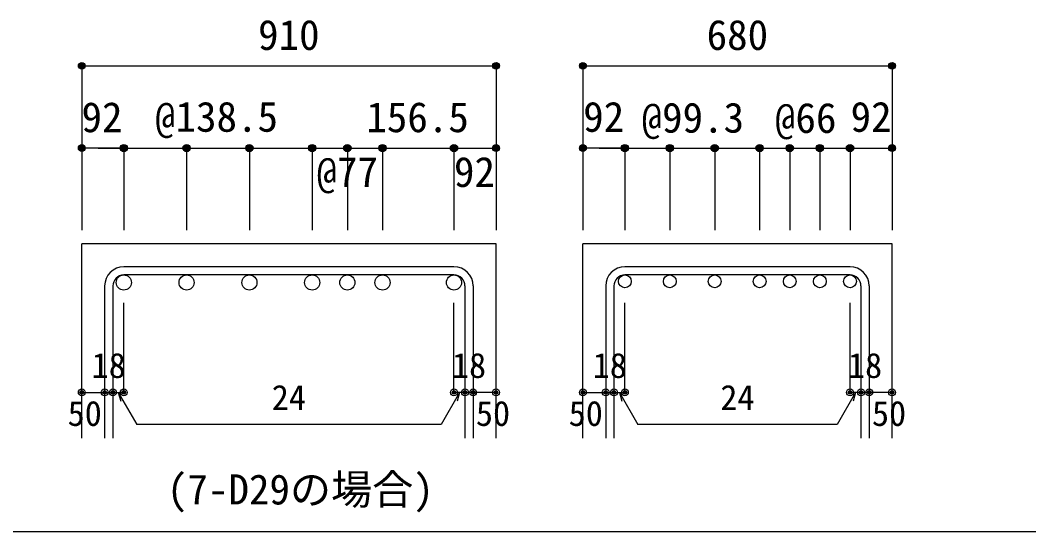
# Model space of a CAD drawing. Units: millimetres at full size, sheet at 1:30; some dimension numbers follow another scale. Extents: x -5973 to 5954, y -4195 to 4201.
# Drawn here: x -1018 to 1190, y -4195 to -3075 of the extents above; entities that cross this region are included whole.
import ezdxf
from ezdxf.enums import TextEntityAlignment as Align

# ---------------------------------------------------------------- set-up
doc = ezdxf.new("R2010")
doc.units = ezdxf.units.MM
doc.header["$LTSCALE"] = 30
doc.header["$PDMODE"] = 32
doc.header["$PDSIZE"] = 15
for name, color, linetype in [('0-1_躯体線', 2, 'Continuous'), ('0-5_基礎梁筋', 7, 'Continuous'), ('0-6_スタラップ筋', 7, 'Continuous'), ('0-7_文字', 4, 'Continuous'), ('0-D_寸法', 4, 'Continuous'), ('F-0_枠', 6, 'Continuous')]:
    doc.layers.add(name, color=color, linetype=linetype)
doc.styles.add('ＭＳ ゴシック', font='')
doc.styles.get('ＭＳ ゴシック').set_extended_font_data('MS Gothic')

msp = doc.modelspace()

# ---------------------------------------------------------------- linework, layer by layer
at = {"layer": '0-1_躯体線'}
for p, q in [((-883.25, -3989.89), (-883.25, -3564.89)), ((23.75, -3564.89), (-883.25, -3564.89)), ((23.75, -3989.89), (23.75, -3564.89)), ((213.94, -3989.89), (213.94, -3564.89)), ((890.94, -3564.89), (213.94, -3564.89)), ((890.94, -3989.89), (890.94, -3564.89))]:
    msp.add_line(p, q, dxfattribs=at)
at = {"layer": '0-5_基礎梁筋', "color": 3}
for centre, radius in [((-791.25, -3649.39), 16.5), ((-653.75, -3649.39), 16.5), ((-516.25, -3649.39), 16.5), ((-378.75, -3649.39), 16.5), ((-301.75, -3649.39), 16.5), ((-224.75, -3649.39), 16.5), ((-68.25, -3649.39), 16.5), ((305.94, -3646.89), 14), ((404.27, -3646.89), 14), ((502.6, -3646.89), 14), ((600.94, -3646.89), 14), ((666.94, -3646.89), 14), ((732.94, -3646.89), 14), ((798.94, -3646.89), 14)]:
    msp.add_circle(centre, radius, dxfattribs=at)
at = {"layer": '0-6_スタラップ筋'}
for p, q in [((-68.25, -3614.89), (-791.25, -3614.89)), ((798.94, -3614.89), (305.94, -3614.89)), ((-68.25, -3632.89), (-791.25, -3632.89)), ((798.94, -3632.89), (305.94, -3632.89)), ((-833.25, -3656.89), (-833.25, -3989.89)), ((-815.25, -3656.89), (-815.25, -3989.89)), ((-44.25, -3656.89), (-44.25, -3989.89)), ((-26.25, -3656.89), (-26.25, -3989.89)), ((263.94, -3656.89), (263.94, -3989.89)), ((281.94, -3656.89), (281.94, -3989.89)), ((822.94, -3656.89), (822.94, -3989.89)), ((840.94, -3656.89), (840.94, -3989.89))]:
    msp.add_line(p, q, dxfattribs=at)
for centre, radius, start, end in [((-791.25, -3656.89), 42, 90, 180), ((-68.25, -3656.89), 42, 0, 90), ((305.94, -3656.89), 42, 90, 180), ((798.94, -3656.89), 42, 0, 90), ((-791.25, -3656.89), 24, 90, 180), ((-68.25, -3656.89), 24, 0, 90), ((305.94, -3656.89), 24, 90, 180), ((798.94, -3656.89), 24, 0, 90)]:
    msp.add_arc(centre, radius, start, end, dxfattribs=at)
at = {"layer": '0-D_寸法'}
for p, q in [((-883.25, -3174.89), (-883.25, -3354.89)), ((-883.25, -3174.89), (23.75, -3174.89)), ((23.75, -3174.89), (23.75, -3354.89)), ((213.94, -3174.89), (213.94, -3354.89)), ((213.94, -3174.89), (890.94, -3174.89)), ((890.94, -3174.89), (890.94, -3354.89)), ((-883.25, -3354.89), (-883.25, -3534.89)), ((-797.25, -3354.89), (-883.25, -3354.89)), ((-847.21, -3354.89), (-791.25, -3354.89)), ((-791.25, -3354.89), (-791.25, -3534.89)), ((-791.25, -3354.89), (-68.25, -3354.89)), ((-653.75, -3354.89), (-653.75, -3534.89)), ((-653.75, -3354.89), (-653.75, -3534.89)), ((-516.25, -3354.89), (-516.25, -3534.89)), ((-516.25, -3354.89), (-516.25, -3534.89)), ((-378.75, -3354.89), (-378.75, -3534.89)), ((-378.75, -3354.89), (-378.75, -3534.89)), ((-301.75, -3354.89), (-301.75, -3534.89)), ((-301.75, -3354.89), (-301.75, -3534.89)), ((-224.75, -3354.89), (-224.75, -3534.89)), ((-224.75, -3354.89), (-224.75, -3534.89)), ((-68.25, -3354.89), (-68.25, -3534.89)), ((-62.25, -3354.89), (23.75, -3354.89)), ((23.75, -3354.89), (23.75, -3534.89)), ((213.94, -3354.89), (213.94, -3534.89)), ((299.94, -3354.89), (213.94, -3354.89)), ((249.97, -3354.89), (305.94, -3354.89)), ((305.94, -3354.89), (305.94, -3534.89)), ((305.94, -3354.89), (502.6, -3354.89)), ((404.27, -3354.89), (404.27, -3534.89)), ((502.6, -3354.89), (502.6, -3534.89)), ((502.6, -3354.89), (600.94, -3354.89)), ((600.94, -3354.89), (600.94, -3534.89)), ((600.94, -3354.89), (600.94, -3534.89)), ((600.94, -3354.89), (798.94, -3354.89)), ((666.94, -3354.89), (666.94, -3534.89)), ((732.94, -3354.89), (732.94, -3534.89)), ((798.94, -3354.89), (798.94, -3534.89)), ((804.94, -3354.89), (890.94, -3354.89)), ((890.94, -3354.89), (890.94, -3534.89)), ((-791.25, -3889.89), (-791.25, -3693.81)), ((-68.25, -3889.89), (-68.25, -3693.81)), ((305.94, -3889.89), (305.94, -3693.81)), ((798.94, -3889.89), (798.94, -3693.81)), ((-883.25, -3889.89), (-833.25, -3889.89)), ((-833.25, -3889.89), (-815.25, -3889.89)), ((-815.25, -3889.89), (-791.25, -3889.89)), ((-803.25, -3889.89), (-762.8, -3959.96)), ((-803.25, -3889.89), (-798.07, -3909.21)), ((-56.25, -3889.89), (-96.7, -3959.96)), ((-44.25, -3889.89), (-68.25, -3889.89)), ((-56.25, -3889.89), (-61.43, -3909.21)), ((-26.25, -3889.89), (-44.25, -3889.89)), ((23.75, -3889.89), (-26.25, -3889.89)), ((213.94, -3889.89), (263.94, -3889.89)), ((263.94, -3889.89), (281.94, -3889.89)), ((281.94, -3889.89), (305.94, -3889.89)), ((293.94, -3889.89), (334.39, -3959.96)), ((293.94, -3889.89), (299.11, -3909.21)), ((810.94, -3889.89), (770.49, -3959.96)), ((822.94, -3889.89), (798.94, -3889.89)), ((810.94, -3889.89), (805.76, -3909.21)), ((840.94, -3889.89), (822.94, -3889.89)), ((890.94, -3889.89), (840.94, -3889.89)), ((-96.7, -3959.96), (-762.8, -3959.96)), ((770.49, -3959.96), (334.39, -3959.96))]:
    msp.add_line(p, q, dxfattribs=at)
for centre, radius in [((-883.25, -3174.89), 7.2), ((-883.25, -3174.89), 6.4), ((-883.25, -3174.89), 5.6), ((-883.25, -3174.89), 4.8), ((-883.25, -3174.89), 4), ((-883.25, -3174.89), 3.2), ((-883.25, -3174.89), 2.4), ((-883.25, -3174.89), 1.6), ((-883.25, -3174.89), 0.8), ((23.75, -3174.89), 7.2), ((23.75, -3174.89), 6.4), ((23.75, -3174.89), 5.6), ((23.75, -3174.89), 4.8), ((23.75, -3174.89), 4), ((23.75, -3174.89), 3.2), ((23.75, -3174.89), 2.4), ((23.75, -3174.89), 1.6), ((23.75, -3174.89), 0.8), ((213.94, -3174.89), 7.2), ((213.94, -3174.89), 6.4), ((213.94, -3174.89), 5.6), ((213.94, -3174.89), 4.8), ((213.94, -3174.89), 4), ((213.94, -3174.89), 3.2), ((213.94, -3174.89), 2.4), ((213.94, -3174.89), 1.6), ((213.94, -3174.89), 0.8), ((890.94, -3174.89), 7.2), ((890.94, -3174.89), 6.4), ((890.94, -3174.89), 5.6), ((890.94, -3174.89), 4.8), ((890.94, -3174.89), 4), ((890.94, -3174.89), 3.2), ((890.94, -3174.89), 2.4), ((890.94, -3174.89), 1.6), ((890.94, -3174.89), 0.8), ((-883.25, -3354.89), 7.2), ((-883.25, -3354.89), 6.4), ((-883.25, -3354.89), 5.6), ((-883.25, -3354.89), 4.8), ((-883.25, -3354.89), 4), ((-883.25, -3354.89), 3.2), ((-883.25, -3354.89), 2.4), ((-883.25, -3354.89), 1.6), ((-883.25, -3354.89), 0.8), ((-791.25, -3354.89), 8), ((-791.25, -3354.89), 7.2), ((-791.25, -3354.89), 6.4), ((-791.25, -3354.89), 5.6), ((-791.25, -3354.89), 4.8), ((-791.25, -3354.89), 4), ((-791.25, -3354.89), 3.2), ((-791.25, -3354.89), 2.4), ((-791.25, -3354.89), 1.6), ((-791.25, -3354.89), 0.8), ((-653.75, -3354.89), 8), ((-653.75, -3354.89), 7.2), ((-653.75, -3354.89), 6.4), ((-653.75, -3354.89), 5.6), ((-653.75, -3354.89), 4.8), ((-653.75, -3354.89), 4), ((-653.75, -3354.89), 3.2), ((-653.75, -3354.89), 2.4), ((-653.75, -3354.89), 1.6), ((-653.75, -3354.89), 0.8), ((-516.25, -3354.89), 8), ((-516.25, -3354.89), 7.2), ((-516.25, -3354.89), 6.4), ((-516.25, -3354.89), 5.6), ((-516.25, -3354.89), 4.8), ((-516.25, -3354.89), 4), ((-516.25, -3354.89), 3.2), ((-516.25, -3354.89), 2.4), ((-516.25, -3354.89), 1.6), ((-516.25, -3354.89), 0.8), ((-378.75, -3354.89), 8), ((-378.75, -3354.89), 7.2), ((-378.75, -3354.89), 6.4), ((-378.75, -3354.89), 5.6), ((-378.75, -3354.89), 4.8), ((-378.75, -3354.89), 4), ((-378.75, -3354.89), 3.2), ((-378.75, -3354.89), 2.4), ((-378.75, -3354.89), 1.6), ((-378.75, -3354.89), 0.8), ((-301.75, -3354.89), 8), ((-301.75, -3354.89), 7.2), ((-301.75, -3354.89), 6.4), ((-301.75, -3354.89), 5.6), ((-301.75, -3354.89), 4.8), ((-301.75, -3354.89), 4), ((-301.75, -3354.89), 3.2), ((-301.75, -3354.89), 2.4), ((-301.75, -3354.89), 1.6), ((-301.75, -3354.89), 0.8), ((-224.75, -3354.89), 8), ((-224.75, -3354.89), 7.2), ((-224.75, -3354.89), 6.4), ((-224.75, -3354.89), 5.6), ((-224.75, -3354.89), 4.8), ((-224.75, -3354.89), 4), ((-224.75, -3354.89), 3.2), ((-224.75, -3354.89), 2.4), ((-224.75, -3354.89), 1.6), ((-224.75, -3354.89), 0.8), ((-68.25, -3354.89), 8), ((-68.25, -3354.89), 7.2), ((-68.25, -3354.89), 6.4), ((-68.25, -3354.89), 5.6), ((-68.25, -3354.89), 4.8), ((-68.25, -3354.89), 4), ((-68.25, -3354.89), 3.2), ((-68.25, -3354.89), 2.4), ((-68.25, -3354.89), 1.6), ((-68.25, -3354.89), 0.8), ((23.75, -3354.89), 7.2), ((23.75, -3354.89), 6.4), ((23.75, -3354.89), 5.6), ((23.75, -3354.89), 4.8), ((23.75, -3354.89), 4), ((23.75, -3354.89), 3.2), ((23.75, -3354.89), 2.4), ((23.75, -3354.89), 1.6), ((23.75, -3354.89), 0.8), ((213.94, -3354.89), 7.2), ((213.94, -3354.89), 6.4), ((213.94, -3354.89), 5.6), ((213.94, -3354.89), 4.8), ((213.94, -3354.89), 4), ((213.94, -3354.89), 3.2), ((213.94, -3354.89), 2.4), ((213.94, -3354.89), 1.6), ((213.94, -3354.89), 0.8), ((305.94, -3354.89), 8), ((305.94, -3354.89), 7.2), ((305.94, -3354.89), 6.4), ((305.94, -3354.89), 5.6), ((305.94, -3354.89), 4.8), ((305.94, -3354.89), 4), ((305.94, -3354.89), 3.2), ((305.94, -3354.89), 2.4), ((305.94, -3354.89), 1.6), ((305.94, -3354.89), 0.8), ((404.27, -3354.89), 8), ((404.27, -3354.89), 7.2), ((404.27, -3354.89), 6.4), ((404.27, -3354.89), 5.6), ((404.27, -3354.89), 4.8), ((404.27, -3354.89), 4), ((404.27, -3354.89), 3.2), ((404.27, -3354.89), 2.4), ((404.27, -3354.89), 1.6), ((404.27, -3354.89), 0.8), ((502.6, -3354.89), 8), ((502.6, -3354.89), 7.2), ((502.6, -3354.89), 6.4), ((502.6, -3354.89), 5.6), ((502.6, -3354.89), 4.8), ((502.6, -3354.89), 4), ((502.6, -3354.89), 3.2), ((502.6, -3354.89), 2.4), ((502.6, -3354.89), 1.6), ((502.6, -3354.89), 0.8), ((600.94, -3354.89), 8), ((600.94, -3354.89), 7.2), ((600.94, -3354.89), 6.4), ((600.94, -3354.89), 5.6), ((600.94, -3354.89), 4.8), ((600.94, -3354.89), 4), ((600.94, -3354.89), 3.2), ((600.94, -3354.89), 2.4), ((600.94, -3354.89), 1.6), ((600.94, -3354.89), 0.8), ((666.94, -3354.89), 8), ((666.94, -3354.89), 7.2), ((666.94, -3354.89), 6.4), ((666.94, -3354.89), 5.6), ((666.94, -3354.89), 4.8), ((666.94, -3354.89), 4), ((666.94, -3354.89), 3.2), ((666.94, -3354.89), 2.4), ((666.94, -3354.89), 1.6), ((666.94, -3354.89), 0.8), ((732.94, -3354.89), 8), ((732.94, -3354.89), 7.2), ((732.94, -3354.89), 6.4), ((732.94, -3354.89), 5.6), ((732.94, -3354.89), 4.8), ((732.94, -3354.89), 4), ((732.94, -3354.89), 3.2), ((732.94, -3354.89), 2.4), ((732.94, -3354.89), 1.6), ((732.94, -3354.89), 0.8), ((798.94, -3354.89), 8), ((798.94, -3354.89), 7.2), ((798.94, -3354.89), 6.4), ((798.94, -3354.89), 5.6), ((798.94, -3354.89), 4.8), ((798.94, -3354.89), 4), ((798.94, -3354.89), 3.2), ((798.94, -3354.89), 2.4), ((798.94, -3354.89), 1.6), ((798.94, -3354.89), 0.8), ((890.94, -3354.89), 7.2), ((890.94, -3354.89), 6.4), ((890.94, -3354.89), 5.6), ((890.94, -3354.89), 4.8), ((890.94, -3354.89), 4), ((890.94, -3354.89), 3.2), ((890.94, -3354.89), 2.4), ((890.94, -3354.89), 1.6), ((890.94, -3354.89), 0.8), ((-883.25, -3889.89), 4), ((-883.25, -3889.89), 3.6), ((-883.25, -3889.89), 3.2), ((-883.25, -3889.89), 2.8), ((-833.25, -3889.89), 4), ((-833.25, -3889.89), 3.6), ((-833.25, -3889.89), 3.2), ((-833.25, -3889.89), 2.8), ((-815.25, -3889.89), 4), ((-815.25, -3889.89), 3.6), ((-815.25, -3889.89), 3.2), ((-815.25, -3889.89), 2.8), ((-791.25, -3889.89), 4), ((-791.25, -3889.89), 3.6), ((-791.25, -3889.89), 3.2), ((-791.25, -3889.89), 2.8), ((-68.25, -3889.89), 4), ((-68.25, -3889.89), 3.6), ((-68.25, -3889.89), 3.2), ((-68.25, -3889.89), 2.8), ((-44.25, -3889.89), 4), ((-44.25, -3889.89), 3.6), ((-44.25, -3889.89), 3.2), ((-44.25, -3889.89), 2.8), ((-26.25, -3889.89), 4), ((-26.25, -3889.89), 3.6), ((-26.25, -3889.89), 3.2), ((-26.25, -3889.89), 2.8), ((23.75, -3889.89), 4), ((23.75, -3889.89), 3.6), ((23.75, -3889.89), 3.2), ((23.75, -3889.89), 2.8), ((213.94, -3889.89), 4), ((213.94, -3889.89), 3.6), ((213.94, -3889.89), 3.2), ((213.94, -3889.89), 2.8), ((263.94, -3889.89), 4), ((263.94, -3889.89), 3.6), ((263.94, -3889.89), 3.2), ((263.94, -3889.89), 2.8), ((281.94, -3889.89), 4), ((281.94, -3889.89), 3.6), ((281.94, -3889.89), 3.2), ((281.94, -3889.89), 2.8), ((305.94, -3889.89), 4), ((305.94, -3889.89), 3.6), ((305.94, -3889.89), 3.2), ((305.94, -3889.89), 2.8), ((798.94, -3889.89), 4), ((798.94, -3889.89), 3.6), ((798.94, -3889.89), 3.2), ((798.94, -3889.89), 2.8), ((822.94, -3889.89), 4), ((822.94, -3889.89), 3.6), ((822.94, -3889.89), 3.2), ((822.94, -3889.89), 2.8), ((840.94, -3889.89), 4), ((840.94, -3889.89), 3.6), ((840.94, -3889.89), 3.2), ((840.94, -3889.89), 2.8), ((890.94, -3889.89), 4), ((890.94, -3889.89), 3.6), ((890.94, -3889.89), 3.2), ((890.94, -3889.89), 2.8), ((-883.25, -3889.89), 2.4), ((-883.25, -3889.89), 2), ((-883.25, -3889.89), 1.6), ((-883.25, -3889.89), 1.2), ((-883.25, -3889.89), 0.8), ((-883.25, -3889.89), 0.4), ((-833.25, -3889.89), 2.4), ((-833.25, -3889.89), 2), ((-833.25, -3889.89), 1.6), ((-833.25, -3889.89), 1.2), ((-833.25, -3889.89), 0.8), ((-833.25, -3889.89), 0.4), ((-815.25, -3889.89), 2.4), ((-815.25, -3889.89), 2), ((-815.25, -3889.89), 1.6), ((-815.25, -3889.89), 1.2), ((-815.25, -3889.89), 0.8), ((-815.25, -3889.89), 0.4), ((-791.25, -3889.89), 2.4), ((-791.25, -3889.89), 2), ((-791.25, -3889.89), 1.6), ((-791.25, -3889.89), 1.2), ((-791.25, -3889.89), 0.8), ((-791.25, -3889.89), 0.4), ((-68.25, -3889.89), 2.4), ((-68.25, -3889.89), 2), ((-68.25, -3889.89), 1.6), ((-68.25, -3889.89), 1.2), ((-68.25, -3889.89), 0.8), ((-68.25, -3889.89), 0.4), ((-44.25, -3889.89), 2.4), ((-44.25, -3889.89), 2), ((-44.25, -3889.89), 1.6), ((-44.25, -3889.89), 1.2), ((-44.25, -3889.89), 0.8), ((-44.25, -3889.89), 0.4), ((-26.25, -3889.89), 2.4), ((-26.25, -3889.89), 2), ((-26.25, -3889.89), 1.6), ((-26.25, -3889.89), 1.2), ((-26.25, -3889.89), 0.8), ((-26.25, -3889.89), 0.4), ((23.75, -3889.89), 2.4), ((23.75, -3889.89), 2), ((23.75, -3889.89), 1.6), ((23.75, -3889.89), 1.2), ((23.75, -3889.89), 0.8), ((23.75, -3889.89), 0.4), ((213.94, -3889.89), 2.4), ((213.94, -3889.89), 2), ((213.94, -3889.89), 1.6), ((213.94, -3889.89), 1.2), ((213.94, -3889.89), 0.8), ((213.94, -3889.89), 0.4), ((263.94, -3889.89), 2.4), ((263.94, -3889.89), 2), ((263.94, -3889.89), 1.6), ((263.94, -3889.89), 1.2), ((263.94, -3889.89), 0.8), ((263.94, -3889.89), 0.4), ((281.94, -3889.89), 2.4), ((281.94, -3889.89), 2), ((281.94, -3889.89), 1.6), ((281.94, -3889.89), 1.2), ((281.94, -3889.89), 0.8), ((281.94, -3889.89), 0.4), ((305.94, -3889.89), 2.4), ((305.94, -3889.89), 2), ((305.94, -3889.89), 1.6), ((305.94, -3889.89), 1.2), ((305.94, -3889.89), 0.8), ((305.94, -3889.89), 0.4), ((798.94, -3889.89), 2.4), ((798.94, -3889.89), 2), ((798.94, -3889.89), 1.6), ((798.94, -3889.89), 1.2), ((798.94, -3889.89), 0.8), ((798.94, -3889.89), 0.4), ((822.94, -3889.89), 2.4), ((822.94, -3889.89), 2), ((822.94, -3889.89), 1.6), ((822.94, -3889.89), 1.2), ((822.94, -3889.89), 0.8), ((822.94, -3889.89), 0.4), ((840.94, -3889.89), 2.4), ((840.94, -3889.89), 2), ((840.94, -3889.89), 1.6), ((840.94, -3889.89), 1.2), ((840.94, -3889.89), 0.8), ((840.94, -3889.89), 0.4), ((890.94, -3889.89), 2.4), ((890.94, -3889.89), 2), ((890.94, -3889.89), 1.6), ((890.94, -3889.89), 1.2), ((890.94, -3889.89), 0.8), ((890.94, -3889.89), 0.4)]:
    msp.add_circle(centre, radius, dxfattribs=at)
at = {"layer": '0-D_寸法', "color": 7}
for p in [(-883.25, -3174.89), (23.75, -3174.89), (213.94, -3174.89), (890.94, -3174.89), (-883.25, -3354.89), (-791.25, -3354.89), (-791.25, -3354.89), (-653.75, -3354.89), (-653.75, -3354.89), (-516.25, -3354.89), (-516.25, -3354.89), (-378.75, -3354.89), (-378.75, -3354.89), (-301.75, -3354.89), (-301.75, -3354.89), (-224.75, -3354.89), (-224.75, -3354.89), (-68.25, -3354.89), (-68.25, -3354.89), (23.75, -3354.89), (213.94, -3354.89), (305.94, -3354.89), (305.94, -3354.89), (404.27, -3354.89), (404.27, -3354.89), (502.6, -3354.89), (502.6, -3354.89), (600.94, -3354.89), (600.94, -3354.89), (666.94, -3354.89), (666.94, -3354.89), (732.94, -3354.89), (732.94, -3354.89), (798.94, -3354.89), (798.94, -3354.89), (890.94, -3354.89), (-883.25, -3889.89), (-833.25, -3889.89), (-815.25, -3889.89), (-791.25, -3889.89), (-791.25, -3889.89), (-68.25, -3889.89), (-68.25, -3889.89), (-44.25, -3889.89), (-26.25, -3889.89), (23.75, -3889.89), (213.94, -3889.89), (263.94, -3889.89), (281.94, -3889.89), (305.94, -3889.89), (305.94, -3889.89), (798.94, -3889.89), (798.94, -3889.89), (822.94, -3889.89), (840.94, -3889.89), (890.94, -3889.89)]:
    msp.add_point(p, dxfattribs=at)
at = {"layer": 'F-0_枠'}
msp.add_line((5954.1, -4195.24), (-5972.88, -4195.24), dxfattribs=at)

# ---------------------------------------------------------------- texts
at = {"layer": '0-7_文字', "color": 7, "style": 'ＭＳ ゴシック'}
msp.add_text('(7-D29の場合)', height=65.98, dxfattribs=at).set_placement((-696.76, -4155.12), align=Align.BOTTOM_LEFT)
at = {"layer": '0-D_寸法', "style": 'ＭＳ ゴシック'}
for s, height, p in [('910', 65.98, (-497.25, -3159.89)), ('680', 65.98, (484.94, -3159.89)), ('92', 65.98, (-883.85, -3339.98)), ('@138.5', 65.98, (-722.89, -3339.02)), ('156.5', 65.98, (-260.23, -3339.97)), ('92', 65.98, (214.65, -3339.21)), ('@99.3', 65.98, (342.54, -3341.03)), ('@66', 65.98, (634.5, -3341.63)), ('92', 65.98, (800.22, -3339.21)), ('@77', 65.98, (-369.25, -3459.89)), ('92', 65.98, (-68.31, -3459.97)), ('18', 54.99, (-861.75, -3874.89)), ('18', 54.99, (-72.75, -3874.89)), ('18', 54.99, (235.44, -3874.89)), ('18', 54.99, (794.44, -3874.89)), ('24', 54.99, (-467.25, -3944.96)), ('24', 54.99, (514.94, -3944.96)), ('50', 54.99, (-914.25, -3979.89)), ('50', 54.99, (-20.25, -3979.89)), ('50', 54.99, (182.94, -3979.89)), ('50', 54.99, (846.94, -3979.89))]:
    msp.add_text(s, height=height, dxfattribs=at).set_placement(p, align=Align.BOTTOM_LEFT)

doc.saveas('drawing.dxf')
